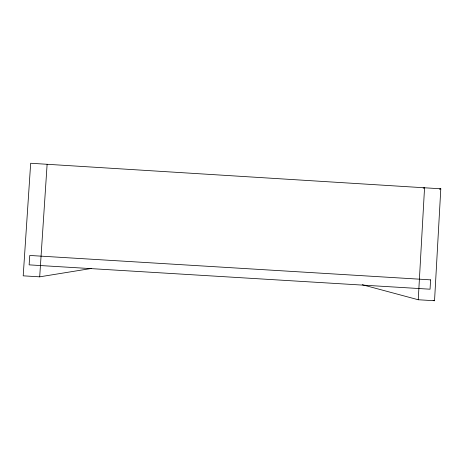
<?xml version="1.0" encoding="UTF-8"?>
<svg xmlns="http://www.w3.org/2000/svg" width="464" height="464" viewBox="0 0 464 464"><rect width="100%" height="100%" fill="white"/><g stroke="black" fill="none" stroke-linecap="round" stroke-linejoin="round"><path stroke-width="0.7" d="M91.559 268.436L39.695 276.834L23.2 275.836L30.67 163.258L440.8 188.796L434.542 300.742L418.244 299.75L424.548 187.781L423.156 188.193M39.695 276.834L47.119 164.285M439.402 189.173L440.8 188.796M433.144 300.388L434.542 300.742M362.227 284.71L418.244 299.75M430.575 279.856L430.053 289.205L29.133 264.863L29.754 255.461L430.575 279.856"/></g></svg>
